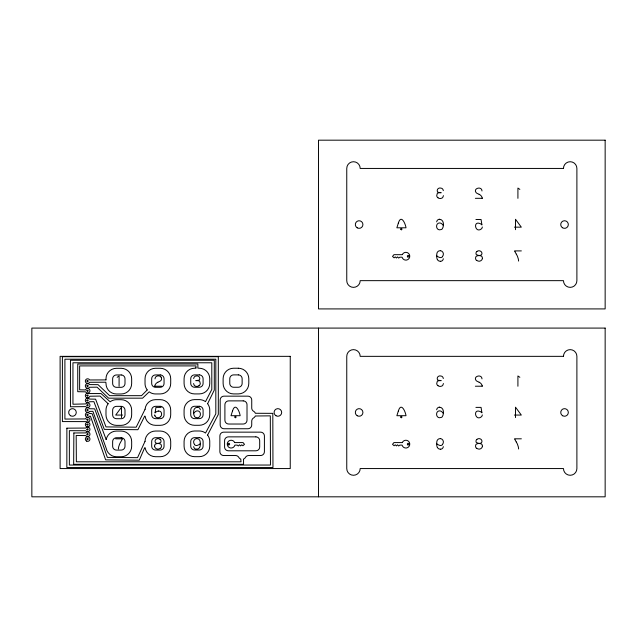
<?xml version="1.0" encoding="UTF-8"?>
<svg xmlns="http://www.w3.org/2000/svg" width="637" height="637" viewBox="0 0 637 637"><rect width="100%" height="100%" fill="white"/><g stroke="black" fill="none" stroke-linecap="round" stroke-linejoin="round"><path stroke-width="0.96" d="M154.783 386.062L154.783 386.046A2.747 2.747 0 0 1 154.863 385.64L154.91 385.417A5.335 5.335 0 0 1 157.865 382.272M118.386 448.989L118.53 447.779A10.917 10.917 0 0 1 118.745 446.625L119.533 444.284A8.711 8.711 0 0 1 120.114 443.081L121.834 440.008A4.499 4.499 0 0 0 122.232 439.132L122.232 439.092M155.062 412.808L155.954 407.385L161.089 407.385M154.998 378.872L155.301 377.669A2.253 2.253 0 0 1 155.922 376.778A4.26 4.26 0 0 1 156.933 376.18A3.137 3.137 0 0 1 157.793 375.918A4.547 4.547 0 0 1 159.783 376.141A2.803 2.803 0 0 1 160.787 376.801M443.44 195.639L442.787 197.374A2.548 2.548 0 0 1 441.967 198.083L440.844 198.441A4.849 4.849 0 0 1 440.167 198.489A3.774 3.774 0 0 1 437.985 197.765M443.44 383.546L442.787 385.281A2.548 2.548 0 0 1 441.967 385.99L440.844 386.348A4.849 4.849 0 0 1 440.167 386.396A3.774 3.774 0 0 1 437.985 385.672M199.532 447.54L198.967 448.289A2.89 2.89 0 0 1 197.844 448.981L196.666 449.165M155.062 412.8L155.141 412.704A4.602 4.602 0 0 1 155.81 412.171L156.439 411.757A3.631 3.631 0 0 1 157.06 411.438A7.819 7.819 0 0 1 158.39 411.016M200.344 443.639L199.532 444.323A10.367 10.367 0 0 1 197.199 445.406L196.706 445.502A2.898 2.898 0 0 1 194.365 444.507M117.152 377.295L119.087 375.965L119.087 386.245M157.825 382.184L158.724 381.818A9.316 9.316 0 0 0 159.831 381.3A4.977 4.977 0 0 0 160.795 380.6L161.241 380.066A1.807 1.807 0 0 0 161.4 379.724A3.169 3.169 0 0 0 161.559 378.689A2.803 2.803 0 0 0 161.36 377.669M158.398 411.048L159.306 411.12A4.324 4.324 0 0 1 160.237 411.43A1.903 1.903 0 0 1 160.85 411.948L160.93 412.043A3.368 3.368 0 0 1 161.591 413.986A5.176 5.176 0 0 1 161.487 414.99A2.723 2.723 0 0 1 161.121 415.977L160.715 416.463A6.617 6.617 0 0 1 160.397 416.789M154.664 446.187A3.957 3.957 0 0 1 154.672 445.661L154.902 444.777A1.76 1.76 0 0 1 155.643 444.005L156.495 443.726A18.338 18.338 0 0 1 157.984 443.463L160.588 442.58A1.632 1.632 0 0 0 160.906 442.03L161.018 441.345A2.556 2.556 0 0 0 160.126 439.355M197.311 407.226C192.9 407.465 192.788 413.962 194.747 416.773A2.779 2.779 0 0 0 195.631 417.418L197.374 417.729A3.034 3.034 0 0 0 199.556 416.702A3.798 3.798 0 0 0 200.384 414.217A3.551 3.551 0 0 0 199.612 411.876A2.914 2.914 0 0 0 197.374 410.881A3.703 3.703 0 0 0 195.209 411.741A6.131 6.131 0 0 0 193.664 413.54M196.419 380.655L197.112 380.647A9.555 9.555 0 0 1 198.067 380.695L199.349 381.045A1.529 1.529 0 0 1 199.715 381.364L200.265 383.514A2.484 2.484 0 0 1 199.628 385.114L199.405 385.353A3.854 3.854 0 0 1 199.015 385.672M441.314 192.748L437.914 192.27A2.038 2.038 0 0 1 437.34 191.307L437.269 190.973A2.548 2.548 0 0 1 438.105 188.695A3.018 3.018 0 0 1 440.119 187.995L441.688 188.297A2.644 2.644 0 0 1 442.651 189.046L442.994 189.587A4.985 4.985 0 0 1 443.304 190.638M475.369 198.314L482.257 198.314M475.911 219.478L481.046 219.478L481.938 224.901M514.393 227.154L521.313 227.154L515.492 219.263L515.492 229.678M514.72 250.906L521.361 250.906M402.297 254.673L393.945 254.673L392.519 256.432L394.104 257.842L395.258 256.918L396.421 257.993L397.496 256.886L398.682 258.073L399.805 257.205L402.09 257.205A3.91 3.91 0 0 0 407.863 259.593A3.91 3.91 0 0 0 408.548 253.383A3.91 3.91 0 0 0 402.393 254.45M195.686 380.655L199.086 380.178A2.038 2.038 0 0 0 199.66 379.214L199.731 378.88A2.548 2.548 0 0 0 198.895 376.602A3.018 3.018 0 0 0 196.881 375.902L195.312 376.204A2.644 2.644 0 0 0 194.349 376.953L194.006 377.494A4.985 4.985 0 0 0 193.696 378.545M441.314 380.655L437.914 380.178A2.038 2.038 0 0 1 437.34 379.214L437.269 378.88A2.548 2.548 0 0 1 438.105 376.602A3.018 3.018 0 0 1 440.119 375.902L441.688 376.204A2.644 2.644 0 0 1 442.651 376.953L442.994 377.494A4.985 4.985 0 0 1 443.304 378.545M154.743 386.221L161.631 386.221M475.369 386.221L482.257 386.221M475.911 407.385L481.046 407.385L481.938 412.808M122.607 415.061L115.687 415.061L121.508 407.17L121.508 417.593M514.393 415.061L521.313 415.061L515.492 407.17L515.492 417.593M115.639 438.813L122.28 438.813M514.72 438.813L521.361 438.813M234.703 442.58L243.055 442.58L244.481 444.339L242.896 445.749L241.742 444.825L240.579 445.908L239.504 444.793L238.318 445.98L237.195 445.112L234.91 445.112A3.91 3.91 0 0 1 229.137 447.5A3.91 3.91 0 0 1 228.452 441.29A3.91 3.91 0 0 1 234.607 442.357M402.297 442.58L393.945 442.58L392.519 444.339L394.104 445.749L395.258 444.825L396.421 445.908L397.496 444.793L398.682 445.98L399.805 445.112L402.09 445.112A3.91 3.91 0 0 0 407.863 447.5A3.91 3.91 0 0 0 408.548 441.29A3.91 3.91 0 0 0 402.393 442.357M440.581 192.748L439.976 192.74A9.555 9.555 0 0 0 438.933 192.788L437.651 193.138A1.529 1.529 0 0 0 437.285 193.457L436.735 195.607A2.484 2.484 0 0 0 437.372 197.207L437.595 197.438A3.854 3.854 0 0 0 437.985 197.765M440.581 380.655L439.976 380.647A9.555 9.555 0 0 0 438.933 380.695L437.651 381.045A1.529 1.529 0 0 0 437.285 381.364L436.735 383.514A2.484 2.484 0 0 0 437.372 385.114L437.595 385.353A3.854 3.854 0 0 0 437.985 385.672M440.334 261.25L439.156 261.074A2.89 2.89 0 0 1 438.033 260.382L437.468 259.633M440.334 449.165L439.156 448.981A2.89 2.89 0 0 1 438.033 448.289L437.468 447.54M439.689 219.319C444.1 219.558 444.212 226.055 442.253 228.866A2.779 2.779 0 0 1 441.369 229.511L439.626 229.822A3.034 3.034 0 0 1 437.444 228.794A3.798 3.798 0 0 1 436.616 226.31A3.551 3.551 0 0 1 437.388 223.961A2.914 2.914 0 0 1 439.626 222.974A3.703 3.703 0 0 1 441.791 223.834A6.131 6.131 0 0 1 443.336 225.633M439.689 407.226C444.1 407.465 444.212 413.962 442.253 416.773A2.779 2.779 0 0 1 441.369 417.418L439.626 417.729A3.034 3.034 0 0 1 437.444 416.702A3.798 3.798 0 0 1 436.616 414.217A3.551 3.551 0 0 1 437.388 411.876A2.914 2.914 0 0 1 439.626 410.881A3.703 3.703 0 0 1 441.791 411.741A6.131 6.131 0 0 1 443.336 413.54M482.336 258.28A3.957 3.957 0 0 0 482.328 257.754L482.098 256.87A1.76 1.76 0 0 0 481.357 256.098L480.505 255.811A18.338 18.338 0 0 0 479.016 255.556L476.412 254.673A1.632 1.632 0 0 1 476.094 254.123L475.982 253.438A2.556 2.556 0 0 1 476.874 251.448M482.336 446.187A3.957 3.957 0 0 0 482.328 445.661L482.098 444.777A1.76 1.76 0 0 0 481.357 444.005L480.505 443.726A18.338 18.338 0 0 0 479.016 443.463L476.412 442.58A1.632 1.632 0 0 1 476.094 442.03L475.982 441.345A2.556 2.556 0 0 1 476.874 439.355M479.175 194.277L478.276 193.911A7.031 7.031 0 0 1 476.173 192.732C472.59 188.305 481.891 185.765 482.002 190.965M479.175 382.184L478.276 381.818A7.031 7.031 0 0 1 476.173 380.639C472.582 376.204 481.891 373.68 482.002 378.872M519.848 189.388L517.913 188.058L517.913 198.338M519.848 377.295L517.913 375.965L517.913 386.245M481.779 224.718L481.723 224.678A4.785 4.785 0 0 0 481.19 224.264L480.561 223.85A3.695 3.695 0 0 0 479.9 223.515C472.694 220.641 475.313 233.859 481.524 228.794A3.281 3.281 0 0 0 482.098 227.831A4.722 4.722 0 0 0 482.297 226.971M481.779 412.625L481.755 412.609A4.785 4.785 0 0 0 481.19 412.171L480.561 411.757A3.695 3.695 0 0 0 479.9 411.422C472.566 408.628 475.449 421.766 481.524 416.702A3.281 3.281 0 0 0 482.098 415.738A4.722 4.722 0 0 0 482.297 414.878M436.656 255.732L437.468 256.416A10.367 10.367 0 0 0 439.801 257.499L440.374 257.595A2.898 2.898 0 0 0 442.635 256.6M436.656 443.639L437.468 444.323A10.367 10.367 0 0 0 439.801 445.406L440.374 445.502A2.898 2.898 0 0 0 442.635 444.507M516.241 254.012L515.166 252.101A4.499 4.499 0 0 1 514.768 251.225L514.784 251.225M516.312 254.155L516.886 255.174A8.711 8.711 0 0 1 517.467 256.377L518.247 258.718A10.917 10.917 0 0 1 518.47 259.872L518.614 261.082M516.241 441.919L515.198 440.071A4.499 4.499 0 0 1 514.768 439.132L514.784 439.132M516.273 441.99L516.886 443.081A8.711 8.711 0 0 1 517.467 444.284L518.247 446.625A10.917 10.917 0 0 1 518.47 447.779L518.614 448.989M193.56 383.546L194.213 385.281A2.548 2.548 0 0 0 195.033 385.99L196.156 386.348A4.849 4.849 0 0 0 196.833 386.396A3.774 3.774 0 0 0 199.015 385.672M482.217 198.155L482.217 198.171A2.747 2.747 0 0 0 482.137 197.733L482.09 197.51A5.335 5.335 0 0 0 479.135 194.365M482.217 386.062L482.217 386.078A2.747 2.747 0 0 0 482.137 385.64L482.09 385.417A5.335 5.335 0 0 0 479.135 382.272M318.5 328.087L318.5 496.82M199.628 447.58A8.472 8.472 0 0 0 200.265 443.639A7.405 7.405 0 0 0 199.795 440.414A3.631 3.631 0 0 0 199.421 439.896L199.142 439.57A2.827 2.827 0 0 0 197.932 438.813L197.287 438.686A4.308 4.308 0 0 0 196.642 438.662M194.516 444.371A3.504 3.504 0 0 1 196.618 438.535M196.666 449.268A2.978 2.978 0 0 1 193.672 446.625M197.311 407.131A2.994 2.994 0 0 1 200.321 409.782M157.984 443.408A5.693 5.693 0 0 1 155.969 443.034L155.882 442.922A1.72 1.72 0 0 1 155.125 441.855L155.078 441.457A2.564 2.564 0 0 1 156.065 439.283A3.217 3.217 0 0 1 160.094 439.395M157.976 443.471A14.118 14.118 0 0 1 159.895 443.798L160.508 444.077A1.879 1.879 0 0 1 161.233 444.929L161.432 445.868A3.074 3.074 0 0 1 160.476 448.376M160.301 448.193A3.456 3.456 0 0 1 154.504 446.211M160.389 416.789A4.125 4.125 0 0 1 159.616 417.378A2.5 2.5 0 0 1 159.123 417.577L158.541 417.697A4.26 4.26 0 0 1 156.391 417.418A2.357 2.357 0 0 1 155.476 416.702A3.281 3.281 0 0 1 154.926 415.794M154.934 415.794A4.722 4.722 0 0 1 154.703 414.878M160.795 376.793A2.5 2.5 0 0 1 161.352 377.598M437.372 447.58A8.472 8.472 0 0 1 436.735 443.639A7.405 7.405 0 0 1 437.205 440.414A3.631 3.631 0 0 1 437.579 439.896L437.858 439.57A2.827 2.827 0 0 1 439.068 438.813L439.713 438.686A4.308 4.308 0 0 1 440.358 438.662M440.382 438.535A3.504 3.504 0 0 1 442.484 444.371M443.328 446.625A2.978 2.978 0 0 1 440.334 449.268M482.496 446.211A3.456 3.456 0 0 1 476.699 448.193M479.016 443.408A5.693 5.693 0 0 0 481.031 443.034L481.118 442.922A1.72 1.72 0 0 0 481.875 441.855L481.922 441.457A2.564 2.564 0 0 0 480.935 439.283A3.217 3.217 0 0 0 476.906 439.395M479.024 443.471A14.118 14.118 0 0 0 477.105 443.798L476.492 444.077A1.879 1.879 0 0 0 475.767 444.929L475.568 445.868A3.074 3.074 0 0 0 476.524 448.376M436.679 409.782A2.994 2.994 0 0 1 439.689 407.131M436.679 221.875A2.994 2.994 0 0 1 439.689 219.224M476.906 251.488A3.217 3.217 0 0 1 480.895 251.424A2.564 2.564 0 0 1 481.946 253.55L481.867 253.948A1.72 1.72 0 0 1 481.126 255.015L481.007 255.079A5.693 5.693 0 0 1 479.016 255.501M479.024 255.564A14.118 14.118 0 0 0 477.105 255.891L476.492 256.17A1.879 1.879 0 0 0 475.767 257.022L475.568 257.961A3.074 3.074 0 0 0 476.524 260.469M437.372 259.673A8.472 8.472 0 0 1 436.735 255.732A7.405 7.405 0 0 1 437.205 252.507A3.631 3.631 0 0 1 437.579 251.989L437.858 251.663A2.827 2.827 0 0 1 439.068 250.906L439.713 250.779A4.308 4.308 0 0 1 440.358 250.755M440.382 250.628A3.504 3.504 0 0 1 442.484 256.464M443.328 258.718A2.978 2.978 0 0 1 440.334 261.361M482.496 258.303A3.456 3.456 0 0 1 476.699 260.286M66.877 428.168L66.845 467.542L272.962 467.542L272.811 413.349L255.318 413.278A3.806 3.806 0 0 0 253.637 411.303A3.806 3.806 0 0 1 251.734 408.014L251.734 399.964A3.806 3.806 0 0 0 247.928 396.158L223.985 396.158A3.806 3.806 0 0 0 220.179 399.964L220.179 424.943A3.806 3.806 0 0 0 223.985 428.749L247.928 428.749A3.806 3.806 0 0 0 251.734 424.943L251.734 421.184A3.806 3.806 0 0 1 253.637 417.896A3.806 3.806 0 0 0 255.27 415.993L270.311 415.85L270.462 465.042L69.361 465.042L69.369 430.668L85.772 430.747A2.301 2.301 0 0 0 89.188 431.114A2.301 2.301 0 0 0 89.188 427.682A2.301 2.301 0 0 0 85.772 428.056L66.877 428.168M73.86 432.969L73.661 464.301L243.557 464.301L243.533 459.062A3.806 3.806 0 0 0 245.436 457.43A3.806 3.806 0 0 1 248.725 455.527L260.605 455.527A3.806 3.806 0 0 0 264.411 451.721L264.411 435.947A3.806 3.806 0 0 0 260.605 432.149L223.675 432.149A3.806 3.806 0 0 0 219.869 435.947L219.869 451.721A3.806 3.806 0 0 0 223.675 455.527L235.555 455.527A3.806 3.806 0 0 1 238.843 457.43A3.806 3.806 0 0 0 240.746 459.062L241.025 461.801L76.368 461.801L76.185 435.469L85.772 435.573A2.301 2.301 0 0 0 89.188 435.947A2.301 2.301 0 0 0 89.188 432.515A2.301 2.301 0 0 0 85.772 432.889L73.86 432.969M207.622 403.667L207.638 403.747A10.463 10.463 0 0 1 209.748 410.077L209.748 414.83A10.463 10.463 0 0 1 199.293 425.293L194.54 425.293A10.463 10.463 0 0 1 184.077 414.83L184.077 410.077A10.463 10.463 0 0 1 194.54 399.614L199.293 399.614A10.463 10.463 0 0 1 205.504 401.66L211.795 389.47L211.795 362.772L72.952 362.772L72.952 404.232L85.764 403.922A2.301 2.301 0 0 1 89.164 403.516A2.301 2.301 0 0 1 89.204 406.947A2.301 2.301 0 0 1 85.788 406.613L70.452 406.772L70.452 360.271L214.295 360.271L214.295 390.059L207.622 403.667M86.887 381.037C88.153 383.697 88.965 378.704 86.895 380.982M86.887 385.871C88.264 388.538 88.869 383.394 86.887 385.871M86.887 390.696C88.137 393.363 88.989 388.355 86.895 390.648M86.887 395.529C88.232 398.197 88.925 393.061 86.887 395.529M86.887 400.362C88.28 403.022 88.798 397.958 86.895 400.307M86.887 405.188C88.217 407.863 88.909 402.783 86.887 405.188M86.887 410.021C88.36 412.688 88.694 407.553 86.887 410.021M86.887 414.854C88.137 417.514 89.013 412.521 86.895 414.798M86.887 419.687C88.503 422.291 88.559 417.171 86.887 419.687M86.887 424.513C88.193 427.188 88.901 422.172 86.895 424.457M86.887 429.346C88.352 432.013 88.702 426.862 86.887 429.346M86.887 434.179C88.193 436.847 88.901 431.83 86.895 434.123M86.887 439.004C88.264 441.68 88.869 436.536 86.887 439.004M105.989 379.859L105.989 378.768A10.463 10.463 0 0 1 116.444 368.305L121.205 368.305A10.463 10.463 0 0 1 131.66 378.768L131.66 383.522A10.463 10.463 0 0 1 121.205 393.985L116.444 393.985A10.463 10.463 0 0 1 105.989 383.522L105.83 382.216L89.618 382.288A2.301 2.301 0 0 1 86.114 382.813A2.301 2.301 0 0 1 86.202 379.294A2.301 2.301 0 0 1 89.658 379.971L105.981 379.915M195.965 368.011L194.54 368.234A10.463 10.463 0 0 0 184.077 378.697L184.077 383.45A10.463 10.463 0 0 0 194.54 393.913L199.293 393.913A10.463 10.463 0 0 0 209.748 383.45L209.748 378.697A10.463 10.463 0 0 0 199.293 368.234L197.884 368.09L197.868 363.998L77.738 363.998L77.738 391.683L85.613 391.843A2.301 2.301 0 0 0 89.188 392.464A2.301 2.301 0 0 0 88.949 388.849A2.301 2.301 0 0 0 85.493 389.94L79.633 389.82L79.633 365.901L195.965 365.901L195.965 368.011M234.822 417.012C236.12 419.679 236.733 414.679 234.822 417.012M400.697 229.097C402.003 231.772 402.632 226.772 400.697 229.097M400.697 417.012C401.995 419.679 402.616 414.679 400.697 417.012M108.139 403.723L108.099 403.85A10.463 10.463 0 0 0 105.989 410.148L105.989 414.902A10.463 10.463 0 0 0 116.444 425.365L121.205 425.365A10.463 10.463 0 0 0 131.66 414.902L131.66 410.148A10.463 10.463 0 0 0 121.205 399.694L116.444 399.694A10.463 10.463 0 0 0 110.137 401.804L101.052 393.57L88.726 393.547A2.301 2.301 0 0 0 85.541 394.645A2.301 2.301 0 0 0 86.847 397.743A2.301 2.301 0 0 0 89.857 396.238L100.065 396.071L108.139 403.723M207.614 435.023L207.622 435.119A10.463 10.463 0 0 1 209.748 441.457L209.748 446.211A10.463 10.463 0 0 1 199.293 456.673L194.54 456.673A10.463 10.463 0 0 1 184.077 446.211L184.077 441.457A10.463 10.463 0 0 1 194.54 430.994L199.293 430.994A10.463 10.463 0 0 1 205.52 433.056L215.816 413.819L215.816 359.204L64.902 359.204L64.91 419.074L85.485 418.931A2.301 2.301 0 0 1 88.639 417.657A2.301 2.301 0 0 1 89.634 420.906A2.301 2.301 0 0 1 86.314 421.614L62.41 421.575L62.402 356.704L218.316 356.704L218.316 414.424L207.614 434.999M147.187 389.932L147.155 389.804A10.463 10.463 0 0 1 145.029 383.49L145.029 378.728A10.463 10.463 0 0 1 155.492 368.274L160.245 368.274A10.463 10.463 0 0 1 170.708 378.728L170.708 383.49A10.463 10.463 0 0 1 160.245 393.945L155.492 393.945A10.463 10.463 0 0 1 149.185 391.835L142.577 398.173L108.632 398.173L97.063 387.169L89.514 387.264A2.301 2.301 0 0 1 86.106 387.638A2.301 2.301 0 0 1 86.106 384.207A2.301 2.301 0 0 1 89.514 384.581L98.058 384.668L109.636 395.673L141.541 395.673L147.179 390.003M145.029 441.322L137.552 457.677L107.35 457.39L92.126 413.676L89.427 413.445A2.301 2.301 0 0 0 86.003 413.294A2.301 2.301 0 0 0 86.218 416.717A2.301 2.301 0 0 0 89.602 416.128L90.438 416.176L105.646 459.874L139.256 460.193L144.71 447.676L145.14 447.731A10.463 10.463 0 0 0 155.492 456.713L160.245 456.713A10.463 10.463 0 0 0 170.708 446.25L170.708 441.497A10.463 10.463 0 0 0 160.245 431.034L155.492 431.034A10.463 10.463 0 0 0 145.029 441.322L145.029 441.345M145.069 409.241L136.191 427.188L105.989 426.901L95.59 399.16L89.514 399.073A2.301 2.301 0 0 0 86.106 398.698A2.301 2.301 0 0 0 86.106 402.13A2.301 2.301 0 0 0 89.514 401.756L93.91 401.668L104.293 429.386L137.903 429.704L144.687 416.096L145.109 416.168A10.463 10.463 0 0 0 155.492 425.333L160.245 425.333A10.463 10.463 0 0 0 170.708 414.87L170.708 410.117A10.463 10.463 0 0 0 160.245 399.654L155.492 399.654A10.463 10.463 0 0 0 145.069 409.241M398.34 223.109L396.867 227.799L406.008 227.799C405.419 223.579 401.127 213.897 398.34 223.109M398.34 411.016L396.867 415.706L406.008 415.706C405.419 411.486 401.127 401.804 398.34 411.016M232.529 410.976L230.992 415.706L240.133 415.706C239.639 411.478 235.268 401.836 232.529 410.976M106.18 439.53L106.18 439.546A10.463 10.463 0 0 1 116.444 431.074L121.205 431.074A10.463 10.463 0 0 1 131.66 441.537L131.66 446.29A10.463 10.463 0 0 1 121.205 456.745L116.444 456.745A10.463 10.463 0 0 1 106.188 448.321L92.906 411.327L89.514 411.422A2.301 2.301 0 0 1 86.106 411.789A2.301 2.301 0 0 1 86.106 408.365A2.301 2.301 0 0 1 89.514 408.731L94.658 408.827L106.164 439.578M605.15 140.18L318.5 140.18L318.5 308.913L605.15 308.913L605.15 140.18M563.466 168.439L360.184 168.439A6.712 6.712 0 0 0 353.471 161.726A6.712 6.712 0 0 0 346.759 168.439L346.759 280.654A6.712 6.712 0 0 0 353.471 287.367A6.712 6.712 0 0 0 360.184 280.654L563.466 280.654A6.712 6.712 0 0 0 570.179 287.367A6.712 6.712 0 0 0 576.891 280.654L576.891 168.439A6.712 6.712 0 0 0 570.179 161.726A6.712 6.712 0 0 0 563.466 168.439M605.15 328.087L31.85 328.087L31.85 496.82L605.15 496.82L605.15 328.087M290.241 356.346L60.109 356.346L60.109 468.561L290.241 468.561L290.241 356.346M563.466 356.346L360.184 356.346A6.712 6.712 0 0 0 353.471 349.633A6.712 6.712 0 0 0 346.759 356.346L346.759 468.561A6.712 6.712 0 0 0 353.471 475.274A6.712 6.712 0 0 0 360.184 468.561L563.466 468.561A6.712 6.712 0 0 0 570.179 475.274A6.712 6.712 0 0 0 576.891 468.561L576.891 356.346A6.712 6.712 0 0 0 570.179 349.633A6.712 6.712 0 0 0 563.466 356.346M238.334 368.234L233.58 368.234A10.463 10.463 0 0 0 223.117 378.697L223.117 383.45A10.463 10.463 0 0 0 233.58 393.913L238.334 393.913A10.463 10.463 0 0 0 248.796 383.45L248.796 378.697A10.463 10.463 0 0 0 238.334 368.234M160.245 374.93L155.492 374.93A3.806 3.806 0 0 0 151.686 378.728L151.686 383.49A3.806 3.806 0 0 0 155.492 387.288L160.245 387.288A3.806 3.806 0 0 0 164.051 383.49L164.051 378.728A3.806 3.806 0 0 0 160.245 374.93M199.293 374.89L194.54 374.89A3.806 3.806 0 0 0 190.734 378.697L190.734 383.45A3.806 3.806 0 0 0 194.54 387.256L199.293 387.256A3.806 3.806 0 0 0 203.092 383.45L203.092 378.697A3.806 3.806 0 0 0 199.293 374.89M238.334 374.89L233.58 374.89A3.806 3.806 0 0 0 229.774 378.697L229.774 383.45A3.806 3.806 0 0 0 233.58 387.256L238.334 387.256A3.806 3.806 0 0 0 242.14 383.45L242.14 378.697A3.806 3.806 0 0 0 238.334 374.89M121.205 374.962L116.444 374.962A3.806 3.806 0 0 0 112.645 378.768L112.645 383.522A3.806 3.806 0 0 0 116.444 387.328L121.205 387.328A3.806 3.806 0 0 0 125.003 383.522L125.003 378.768A3.806 3.806 0 0 0 121.205 374.962M243.215 400.88L228.707 400.88A3.806 3.806 0 0 0 224.901 404.678L224.901 420.229A3.806 3.806 0 0 0 228.707 424.027L243.215 424.027A3.806 3.806 0 0 0 247.013 420.229L247.013 404.678A3.806 3.806 0 0 0 243.215 400.88M121.205 406.35L116.444 406.35A3.806 3.806 0 0 0 112.645 410.148L112.645 414.902A3.806 3.806 0 0 0 116.444 418.708L121.205 418.708A3.806 3.806 0 0 0 125.003 414.902L125.003 410.148A3.806 3.806 0 0 0 121.205 406.35M160.245 406.31L155.492 406.31A3.806 3.806 0 0 0 151.686 410.117L151.686 414.87A3.806 3.806 0 0 0 155.492 418.676L160.245 418.676A3.806 3.806 0 0 0 164.051 414.87L164.051 410.117A3.806 3.806 0 0 0 160.245 406.31M199.293 406.271L194.54 406.271A3.806 3.806 0 0 0 190.734 410.077L190.734 414.83A3.806 3.806 0 0 0 194.54 418.636L199.293 418.636A3.806 3.806 0 0 0 203.092 414.83L203.092 410.077A3.806 3.806 0 0 0 199.293 406.271M255.891 436.863L228.388 436.863A3.806 3.806 0 0 0 224.582 440.669L224.582 447.007A3.806 3.806 0 0 0 228.388 450.805L255.891 450.805A3.806 3.806 0 0 0 259.689 447.007L259.689 440.669A3.806 3.806 0 0 0 255.891 436.863M160.245 437.691L155.492 437.691A3.806 3.806 0 0 0 151.686 441.497L151.686 446.25A3.806 3.806 0 0 0 155.492 450.056L160.245 450.056A3.806 3.806 0 0 0 164.051 446.25L164.051 441.497A3.806 3.806 0 0 0 160.245 437.691M199.293 437.651L194.54 437.651A3.806 3.806 0 0 0 190.734 441.457L190.734 446.211A3.806 3.806 0 0 0 194.54 450.017L199.293 450.017A3.806 3.806 0 0 0 203.092 446.211L203.092 441.457A3.806 3.806 0 0 0 199.293 437.651M121.205 437.73L116.444 437.73A3.806 3.806 0 0 0 112.645 441.537L112.645 446.29A3.806 3.806 0 0 0 116.444 450.088L121.205 450.088A3.806 3.806 0 0 0 125.003 446.29L125.003 441.537A3.806 3.806 0 0 0 121.205 437.73M86.497 441.059A2.301 2.301 0 0 0 89.952 439.06A2.301 2.301 0 0 0 86.497 437.07A2.301 2.301 0 0 0 86.497 441.059M86.353 426.479A2.301 2.301 0 0 0 89.944 424.736A2.301 2.301 0 0 0 86.64 422.498A2.301 2.301 0 0 0 86.353 426.479M70.572 415.746A3.806 3.806 0 0 0 76.273 412.457A3.806 3.806 0 0 0 70.572 409.161A3.806 3.806 0 0 0 70.572 415.746M275.98 415.746A3.806 3.806 0 0 0 281.681 412.457A3.806 3.806 0 0 0 275.98 409.161A3.806 3.806 0 0 0 275.98 415.746M228.428 444.833A0.812 0.812 0 0 0 229.638 444.132A0.812 0.812 0 0 0 228.428 443.432A0.812 0.812 0 0 0 228.428 444.833M357.222 415.746A3.806 3.806 0 0 0 362.923 412.457A3.806 3.806 0 0 0 357.222 409.161A3.806 3.806 0 0 0 357.222 415.746M562.63 415.746A3.806 3.806 0 0 0 568.331 412.457A3.806 3.806 0 0 0 562.63 409.161A3.806 3.806 0 0 0 562.63 415.746M407.76 444.833A0.812 0.812 0 0 0 408.978 444.132A0.812 0.812 0 0 0 407.76 443.432A0.812 0.812 0 0 0 407.76 444.833M357.222 227.839A3.806 3.806 0 0 0 362.923 224.542A3.806 3.806 0 0 0 357.222 221.254A3.806 3.806 0 0 0 357.222 227.839M562.383 227.688A3.806 3.806 0 0 0 568.323 224.829A3.806 3.806 0 0 0 562.877 221.119A3.806 3.806 0 0 0 562.383 227.688M407.76 256.926A0.812 0.812 0 0 0 408.978 256.225A0.812 0.812 0 0 0 407.76 255.525A0.812 0.812 0 0 0 407.76 256.926"/></g></svg>
